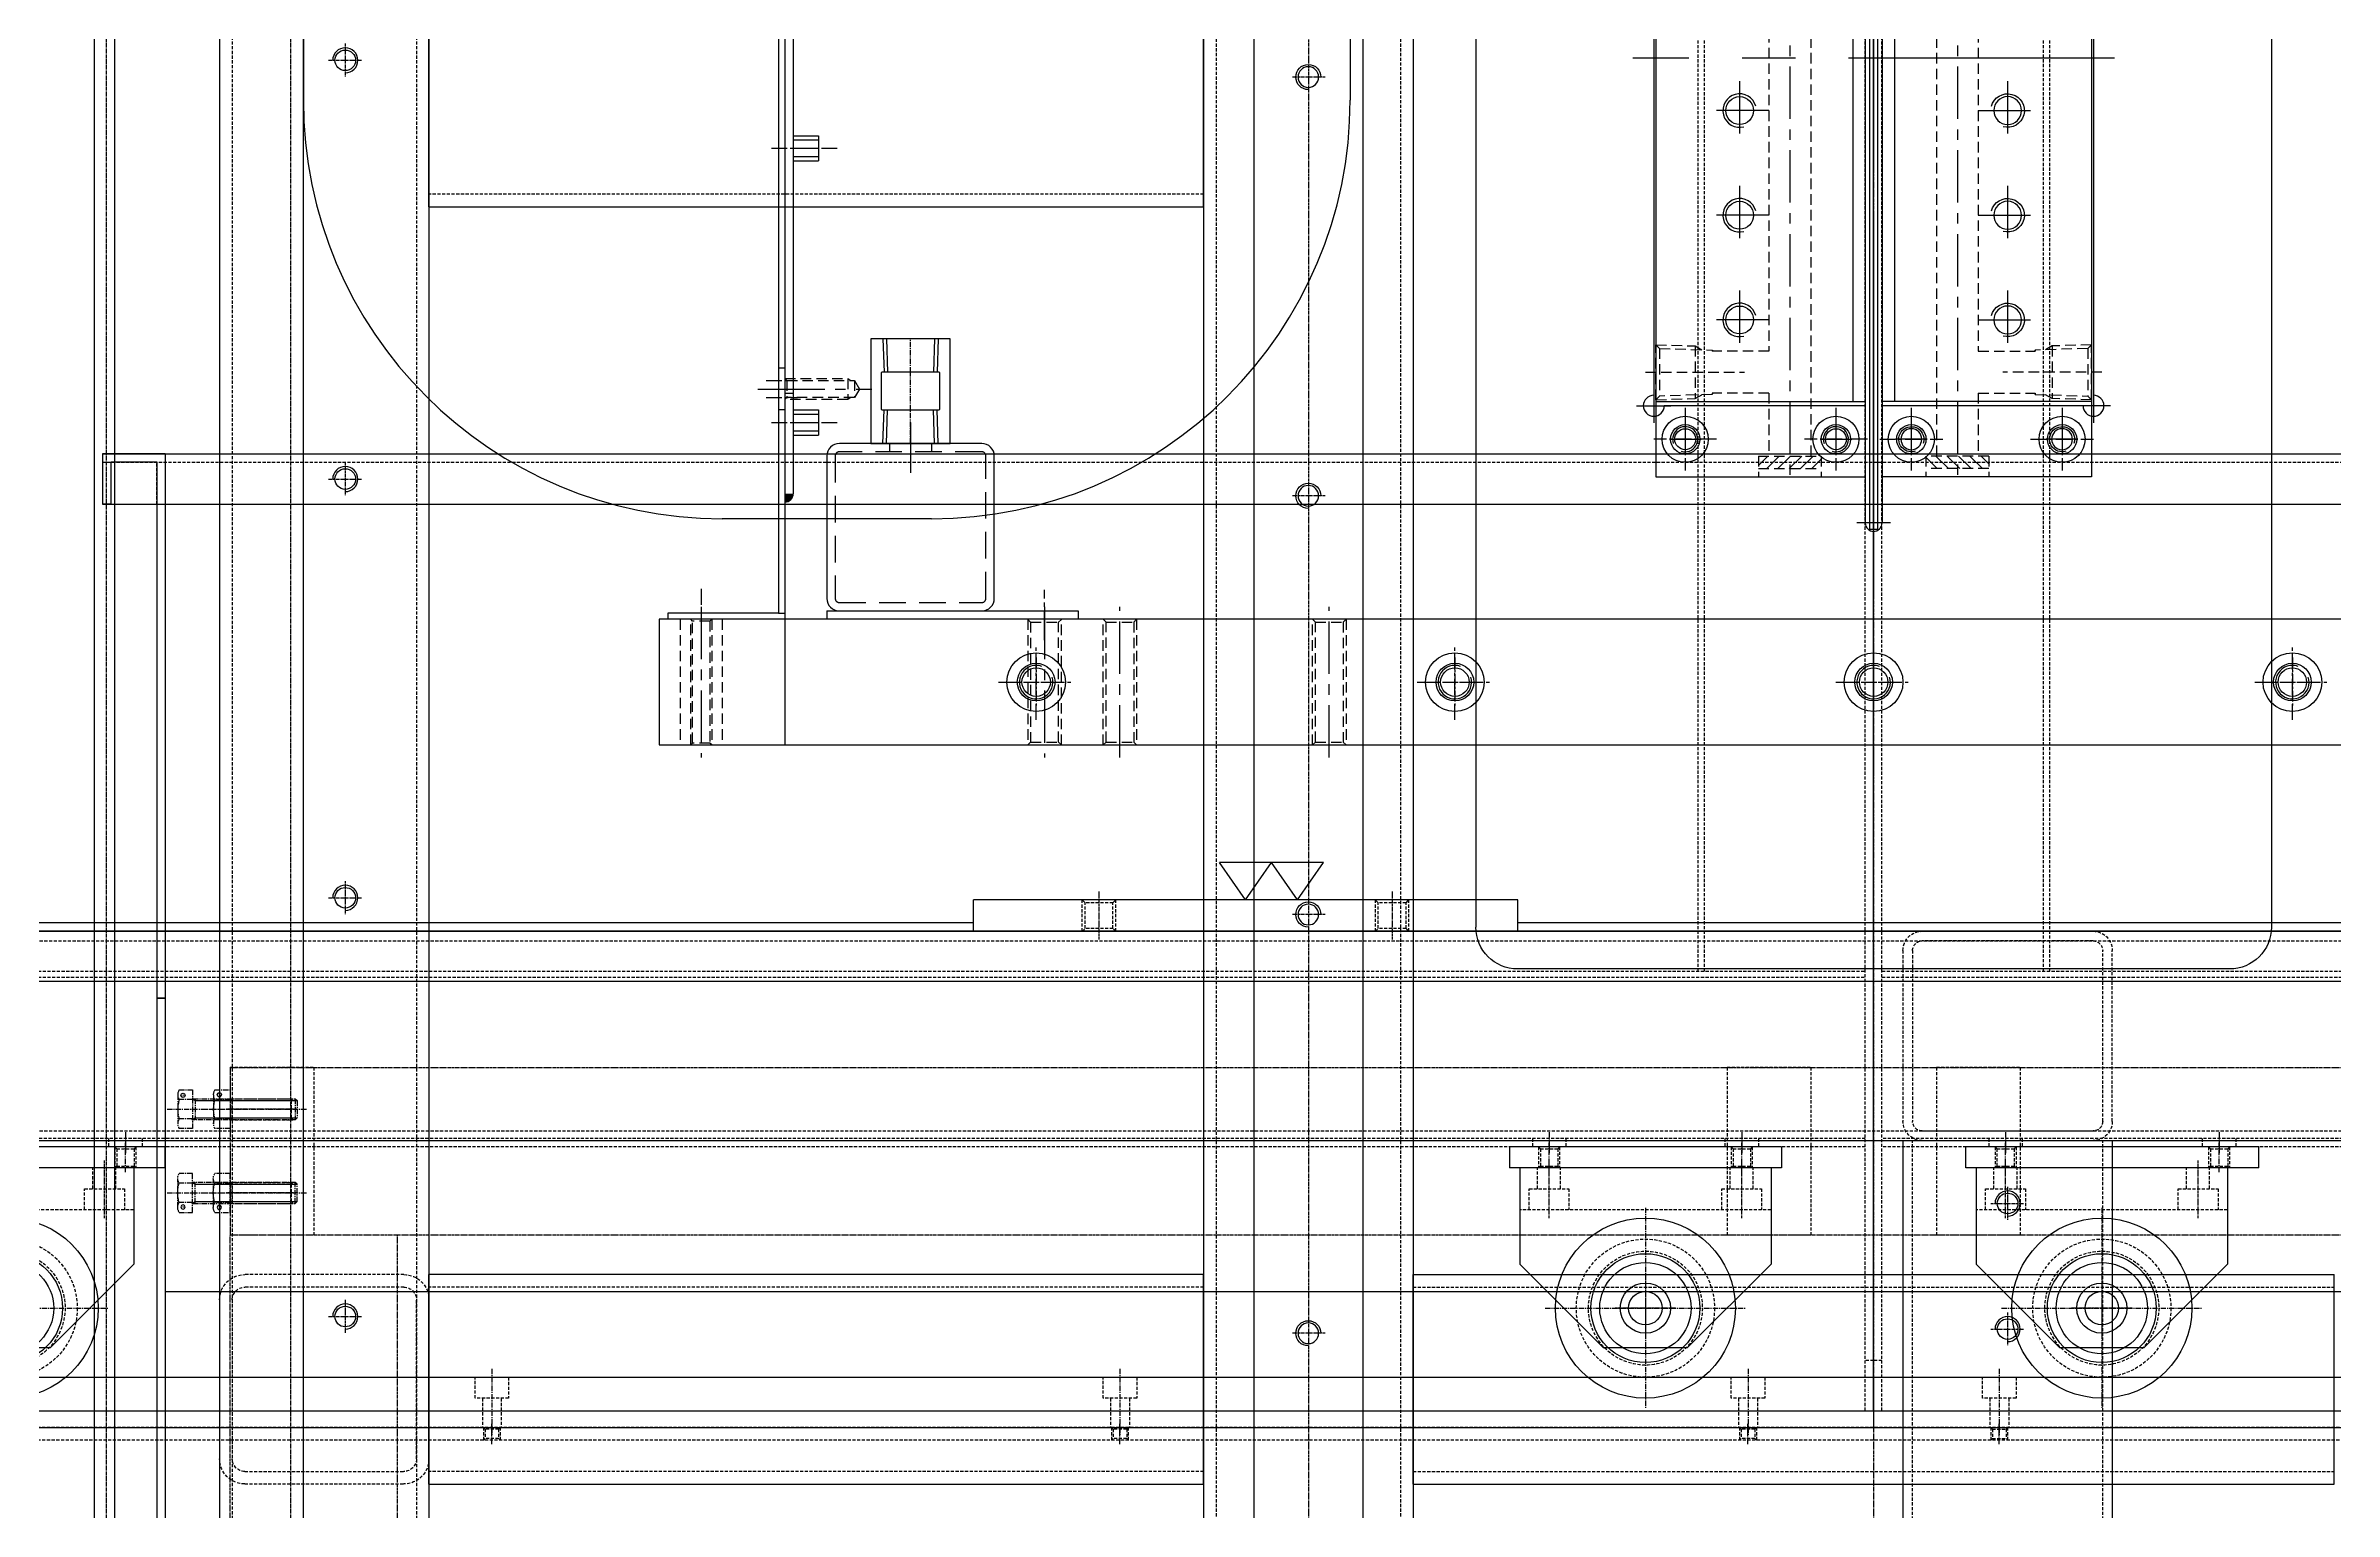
# Model space of a CAD drawing. Header units: millimetres. Extents: x -18234 to 26733, y 279 to 18488.
# Drawn here: x 6059 to 6605, y 5653 to 6003 of the extents above; entities that cross this region are included whole.
import ezdxf
from ezdxf.enums import TextEntityAlignment as Align

# ---------------------------------------------------------------- set-up
doc = ezdxf.new("R2010")
doc.units = ezdxf.units.MM
for name, pattern in [('CENTER', [2, 1.25, -0.25, 0.25, -0.25]), ('CENTER1', [10, 7, -1, 1, -1]), ('CENTERX2', [101.6, 63.5, -12.7, 12.7, -12.7]), ('HIDDEN', [0.375, 0.25, -0.125]), ('HIDDEN2', [4.7625, 3.175, -1.5875])]:
    doc.linetypes.add(name, pattern=pattern)
for name, color, linetype in [('44', 4, 'CENTER'), ('BOM', 6, 'Continuous'), ('CEN', 1, 'CENTER'), ('CENTER', 1, 'CENTER'), ('CL', 1, 'CENTER'), ('HIDDEN', 2, 'HIDDEN'), ('HL', 2, 'HIDDEN'), ('THIN', 3, 'Continuous')]:
    doc.layers.add(name, color=color, linetype=linetype)
doc.styles.get("Standard").update_dxf_attribs({"font": 'arial.ttf'})

# ---------------------------------------------------------------- blocks, each defined once
blk = doc.blocks.new('trtru')
at = {"layer": 'HL', "ltscale": 3}
for p, q in [((311532.58, 919.21), (311570.58, 919.21)), ((311526.58, 875.21), (311526.58, 913.21)), ((311529.58, 875.21), (311529.58, 913.21)), ((311532.58, 916.21), (311570.58, 916.21)), ((311573.58, 913.21), (311573.58, 875.21)), ((311576.58, 913.21), (311576.58, 875.21)), ((311570.58, 872.21), (311532.58, 872.21)), ((311570.58, 869.21), (311532.58, 869.21))]:
    blk.add_line(p, q, dxfattribs=at)
for centre, radius, start, end in [((311532.58, 913.21), 6, 90, 180), ((311570.58, 913.21), 6, 0, 90), ((311532.58, 913.21), 3, 90, 180), ((311570.58, 913.21), 3, 0, 90), ((311532.58, 875.21), 6, 180, 270), ((311532.58, 875.21), 3, 180, 270), ((311570.58, 875.21), 6, 270, 0), ((311570.58, 875.21), 3, 270, 0)]:
    blk.add_arc(centre, radius, start, end, dxfattribs=at)
blk = doc.blocks.new('tyuwrr')
at = {"ltscale": 0.5}
for p, q in [((209317.96, 21857.18), (209317.96, 21907.18)), ((209537.96, 21907.18), (209317.96, 21907.18)), ((209537.96, 21857.18), (209537.96, 21907.18)), ((209537.96, 21857.18), (209317.96, 21857.18))]:
    blk.add_line(p, q, dxfattribs=at)
at = {"layer": 'HL', "ltscale": 3}
for p, q in [((209537.96, 21904.18), (209317.96, 21904.18)), ((209537.96, 21860.18), (209317.96, 21860.18))]:
    blk.add_line(p, q, dxfattribs=at)
blk = doc.blocks.new('uyoertw')
at = {"ltscale": 0.5}
for p, q in [((107125.43, -14929.59), (106940.43, -14929.59)), ((106940.43, -14979.59), (106940.43, -14929.59)), ((107125.43, -14979.59), (107125.43, -14929.59)), ((106940.43, -14979.59), (107125.43, -14979.59))]:
    blk.add_line(p, q, dxfattribs=at)
at = {"layer": 'HL', "ltscale": 3}
for p, q in [((107125.43, -14932.59), (106940.43, -14932.59)), ((107125.43, -14976.59), (106940.43, -14976.59))]:
    blk.add_line(p, q, dxfattribs=at)
blk = doc.blocks.new('eterwet')
at = {"ltscale": 0.5}
for p, q in [((106256.87, -12988.09), (106256.87, -14144.09)), ((106306.87, -12988.09), (106306.87, -14144.09))]:
    blk.add_line(p, q, dxfattribs=at)
at = {"layer": 'HL', "ltscale": 3}
for p, q in [((106259.87, -12988.09), (106259.87, -14144.09)), ((106303.87, -12988.09), (106303.87, -14144.09))]:
    blk.add_line(p, q, dxfattribs=at)
blk = doc.blocks.new('6w4tw')
at = {"ltscale": 0.5}
for p, q in [((107959.85, -12918.09), (107959.85, -14174.09)), ((108009.85, -12918.09), (108009.85, -14174.09))]:
    blk.add_line(p, q, dxfattribs=at)
at = {"layer": 'HL', "ltscale": 3}
for p, q in [((107962.85, -12918.09), (107962.85, -14174.09)), ((108006.85, -12918.09), (108006.85, -14174.09))]:
    blk.add_line(p, q, dxfattribs=at)
blk = doc.blocks.new('YUWTEE')
at = {"color": 6}
for name, p in [('6w4tw', (-329.42, -20)), ('eterwet', (1138.56, 0))]:
    blk.add_blockref(name, p, dxfattribs=at)
at = {"color": 6, "xscale": -1, "rotation": 5.915268275202834e-12}
for p in [(214570.86, 1286.5), (214570.86, 981.5)]:
    blk.add_blockref('uyoertw', p, dxfattribs=at)
for name, p in [('tyuwrr', (-102142.54, -35855.27)), ('trtru', (-203896.15, -14867.29))]:
    blk.add_blockref(name, p)
blk = doc.blocks.new('r5yrtt')
at = {"ltscale": 0.5}
blk.add_circle((309013.73, 26263.33), 2.46, dxfattribs=at)
at = {"color": 1, "ltscale": 0.5}
blk.add_arc((309013.73, 26263.33), 3, 270, 180, dxfattribs=at)
at = {"layer": 'CL', "ltscale": 0.5}
for p, q in [((309013.73, 26267.33), (309013.73, 26259.33)), ((309009.73, 26263.33), (309017.73, 26263.33))]:
    blk.add_line(p, q, dxfattribs=at)
blk = doc.blocks.new('tyqw')
at = {"ltscale": 0.5}
blk.add_circle((204314.83, 21396.31), 2.46, dxfattribs=at)
at = {"color": 1, "ltscale": 0.5}
blk.add_arc((204314.83, 21396.31), 3, 270, 180, dxfattribs=at)
at = {"layer": 'CL', "ltscale": 0.5}
for p, q in [((204310.83, 21396.31), (204318.83, 21396.31)), ((204314.83, 21400.31), (204314.83, 21392.31))]:
    blk.add_line(p, q, dxfattribs=at)
blk = doc.blocks.new('RUW')
at = {"ltscale": 0.5}
for p, q in [((105666.37, -12938.09), (105666.37, -14228.09)), ((105393.37, -13142.09), (105393.37, -14082.09)), ((105419.37, -13142.09), (105419.37, -14082.09)), ((105176.37, -13535.09), (105176.37, -13865.09)), ((105366.37, -13535.09), (105366.37, -13865.09)), ((105186.37, -13875.09), (105356.37, -13875.09))]:
    blk.add_line(p, q, dxfattribs=at)
for centre, start, end in [((105186.37, -13865.09), 180, 270), ((105356.37, -13865.09), 270, 0)]:
    blk.add_arc(centre, 10, start, end, dxfattribs=at)
at = {"layer": 'CL', "ltscale": 0.5}
for p, q in [((105271.37, -12928.09), (105271.37, -14238.09)), ((105406.37, -13145.09), (105406.37, -14079.09))]:
    blk.add_line(p, q, dxfattribs=at)
at = {"xscale": -1}
for p in [(309951.2, -35054.4), (309951.2, -35154.4), (309951.2, -35254.4), (309951.2, -35354.4)]:
    blk.add_blockref('tyqw', p, dxfattribs=at)
for p in [(-203607.36, -39925.42), (-203607.36, -40025.42), (-203607.36, -40125.42), (-203607.36, -40225.42)]:
    blk.add_blockref('r5yrtt', p)
blk = doc.blocks.new('56ERT')
at = {"color": 6}
for name, p in [('YUWTEE', (-4301.61, 0)), ('RUW', (-2287.55, 0))]:
    blk.add_blockref(name, p, dxfattribs=at)
blk = doc.blocks.new('MCLBM1')
at = {"color": 0}
blk.add_circle((0, 0), 0.5, dxfattribs=at)
blk.add_text('BM', height=0.5).set_placement((0, 0), align=Align.MIDDLE)
at = {"flags": 1}
for tag, p in [('WEIGHT', (0, -5)), ('SPEC', (0, -3)), ('NAME', (0, -1)), ('ENAME', (0, -2)), ('MATERIAL', (0, -4)), ('REMARK', (0, -6))]:
    blk.add_attdef(tag, p, '', height=0.5, dxfattribs=at)
blk = doc.blocks.new('tyuiwtw')
for p, q in [((144493.21, -12720.48), (144493.21, -12727.4)), ((144497.21, -12721.63), (144493.56, -12721.63)), ((144497.21, -12726.25), (144493.56, -12726.25))]:
    blk.add_line(p, q)
blk.add_lwpolyline([(144497.21, -12719.32), (144497.21, -12728.56), (144493.56, -12728.56, -0.309401), (144493.56, -12726.25, -0.154701), (144493.56, -12721.63, -0.309401), (144493.56, -12719.32)], format="xyb", close=True)
at = {"layer": 'CENTER'}
blk.add_line((144490.71, -12723.94), (144499.71, -12723.94), dxfattribs=at)
at = {"layer": 'BOM'}
blk.add_blockref('MCLBM1', (144494.65, -12720.49), dxfattribs=at)
blk = doc.blocks.new('t7ietey')
for p, q in [((144480.05, -12699.41), (144480.05, -12706.34)), ((144483.55, -12700.56), (144480.41, -12700.56)), ((144484.2, -12700.37), (144484.2, -12705.37)), ((144508.12, -12700.37), (144508.12, -12705.37)), ((144483.55, -12705.18), (144480.41, -12705.18))]:
    blk.add_line(p, q)
blk.add_lwpolyline([(144483.55, -12698.25), (144483.55, -12707.49), (144480.41, -12707.49, -0.309401), (144480.41, -12705.18, -0.154701), (144480.41, -12700.56, -0.309401), (144480.41, -12698.25)], format="xyb", close=True)
for points in [[(144483.75, -12700.37, -0.414214), (144483.55, -12700.17)], [(144483.55, -12705.57, -0.414214), (144483.75, -12705.37)]]:
    blk.add_lwpolyline(points, format="xyb")
blk.add_lwpolyline([(144483.75, -12700.37), (144508.12, -12700.37), (144508.55, -12700.81), (144508.55, -12704.94), (144508.12, -12705.37), (144483.75, -12705.37)])
at = {"layer": 'CENTER'}
blk.add_line((144477.55, -12702.87), (144511.05, -12702.87), dxfattribs=at)
at = {"layer": 'THIN'}
for points in [[(144483.45, -12700.37), (144484.2, -12700.81), (144508.55, -12700.81)], [(144483.45, -12705.37), (144484.2, -12704.94), (144508.55, -12704.94)]]:
    blk.add_lwpolyline(points, dxfattribs=at)
at = {"layer": 'BOM'}
blk.add_blockref('MCLBM1', (144481.31, -12699.54), dxfattribs=at)
blk = doc.blocks.new('tiwerwt')
at = {"color": 6}
for name, p in [('t7ietey', (0, 0)), ('tyuiwtw', (-4.66, 21.07))]:
    blk.add_blockref(name, p, dxfattribs=at)
blk = doc.blocks.new('uret')
at = {"layer": 'CL', "ltscale": 0.5}
blk.add_line((151291.82, -10206.46), (151308.82, -10206.46), dxfattribs=at)
at = {"layer": 'HL', "ltscale": 3}
for p, q in [((151293.25, -10204.39), (151292.82, -10203.96)), ((151307.82, -10203.96), (151292.82, -10203.96)), ((151293.25, -10208.53), (151292.82, -10208.96)), ((151307.82, -10208.96), (151292.82, -10208.96)), ((151293.25, -10204.39), (151293.25, -10208.53)), ((151307.38, -10204.39), (151293.25, -10204.39)), ((151307.38, -10208.53), (151293.25, -10208.53)), ((151307.82, -10203.96), (151307.38, -10204.39)), ((151307.38, -10204.39), (151307.38, -10208.53)), ((151307.82, -10208.96), (151307.38, -10208.53))]:
    blk.add_line(p, q, dxfattribs=at)
blk = doc.blocks.new('e45wert')
at = {"ltscale": 0.5}
for p, q in [((141874.83, -13498.57), (141874.83, -13173.57)), ((141874.83, -13173.57), (141914.83, -13173.57)), ((141914.83, -13498.57), (141914.83, -13173.57)), ((141874.83, -13498.57), (141914.83, -13498.57))]:
    blk.add_line(p, q, dxfattribs=at)
at = {"xscale": -1, "rotation": 90}
for p in [(131678.37, 137809.25), (131698.37, 137809.25)]:
    blk.add_blockref('uret', p, dxfattribs=at)
blk = doc.blocks.new('ertyqw')
at = {"layer": 'HL', "ltscale": 3}
for p, q in [((141865.63, -12950.51), (141885.63, -12950.51)), ((141865.63, -12950.51), (141865.63, -12990.51)), ((141885.63, -12950.51), (141885.63, -12990.51)), ((141865.63, -12990.51), (141885.63, -12990.51))]:
    blk.add_line(p, q, dxfattribs=at)
blk = doc.blocks.new('7iwrqr')
at = {"ltscale": 0.5}
for p, q in [((135069.59, -28613.2), (135854.59, -28613.2)), ((135069.59, -28613.2), (135069.59, -28653.2)), ((135069.59, -28653.2), (135854.59, -28653.2))]:
    blk.add_line(p, q, dxfattribs=at)
at = {"xscale": -1}
for p in [(286377.41, -18416.74), (286377.41, -18436.74)]:
    blk.add_blockref('uret', p, dxfattribs=at)
blk = doc.blocks.new('8yq')
at = {"color": 0}
for name, p in [('7iwrqr', (1693.73, 1030.96)), ('ertyqw', (-5102.31, -14631.72)), ('ertyqw', (-4744.81, -14631.72)), ('ertyqw', (-4694.81, -14631.72)), ('e45wert', (-5111.51, -14448.67))]:
    blk.add_blockref(name, p, dxfattribs=at)
blk = doc.blocks.new('A$C6E0E735B')
at = {"color": 0}
blk.add_blockref('8yq', (-136748.32, 27962.24), dxfattribs=at)
at = {"color": 6}
blk.add_blockref('tiwerwt', (-144477.55, 13072.87), dxfattribs=at)
at = {"color": 6, "xscale": -1, "rotation": 180}
blk.add_blockref('tiwerwt', (-144477.55, -12352.87), dxfattribs=at)
blk = doc.blocks.new('A$C5D08750C')
at = {"color": 3}
blk.add_line((1100, -1750), (1100, 0), dxfattribs=at)
blk.add_line((1100, -1750), (1100, 0), dxfattribs=at)
blk = doc.blocks.new('A$C6BE62182')
at = {"color": 0, "linetype": 'HIDDEN', "ltscale": 10}
for points in [[(-10.34, 7.86), (-9.91, 8.3), (-9.91, 12.43), (-10.34, 12.86)], [(-9.91, 12.43), (19.23, 12.43)], [(19.66, 7.86), (19.23, 8.3), (19.23, 12.43), (19.66, 12.86)], [(19.23, 8.3), (-9.91, 8.3)]]:
    blk.add_lwpolyline(points, dxfattribs=at)
at = {"layer": 'CENTER', "ltscale": 10}
blk.add_line((22.66, 10.36), (-13.34, 10.36), dxfattribs=at)
at = {"layer": 'THIN', "color": 0, "linetype": 'HIDDEN', "ltscale": 10}
for points in [[(-10.34, 12.86), (19.66, 12.86)], [(19.66, 7.86), (-10.34, 7.86)]]:
    blk.add_lwpolyline(points, dxfattribs=at)
blk = doc.blocks.new('A$C6C3A631E')
at = {"color": 0, "linetype": 'HIDDEN', "ltscale": 10}
for points in [[(0, -6.62), (0.68, -7.3), (0.68, -13.95), (0, -14.62)], [(0.68, -7.3), (29.32, -7.3)], [(30, -6.62), (29.32, -7.3), (29.32, -13.95), (30, -14.62)], [(29.32, -13.95), (0.68, -13.95)]]:
    blk.add_lwpolyline(points, dxfattribs=at)
at = {"layer": 'CENTER', "ltscale": 10}
blk.add_line((-3, -10.62), (33, -10.62), dxfattribs=at)
at = {"layer": 'THIN', "color": 0, "linetype": 'HIDDEN', "ltscale": 10}
for points in [[(0, -6.62), (30, -6.62)], [(30, -14.62), (0, -14.62)]]:
    blk.add_lwpolyline(points, dxfattribs=at)
blk = doc.blocks.new('A$C592426ED')
at = {"color": 251, "linetype": 'HIDDEN', "ltscale": 10}
for points in [[(-4.9, 20), (-5.57, 19.33), (-12.22, 19.33), (-12.9, 20)], [(-12.22, -9.32), (-12.22, 19.33)], [(-5.57, 19.33), (-5.57, -9.32)], [(-4.9, -10), (-5.57, -9.32), (-12.22, -9.32), (-12.9, -10)]]:
    blk.add_lwpolyline(points, dxfattribs=at)
at = {"layer": 'CENTER', "color": 251, "ltscale": 10}
blk.add_line((-8.9, 23), (-8.9, -13), dxfattribs=at)
at = {"layer": 'THIN', "color": 251, "linetype": 'HIDDEN', "ltscale": 10}
for points in [[(-12.9, -10), (-12.9, 20)], [(-4.9, 20), (-4.9, -10)]]:
    blk.add_lwpolyline(points, dxfattribs=at)
blk = doc.blocks.new('A$C4AE041CB')
at = {"color": 2}
for p, q in [((546.87, -48.14), (-33.13, -48.14)), ((-33.13, -48.14), (-33.13, -78.14)), ((-33.13, -78.14), (546.87, -78.14))]:
    blk.add_line(p, q, dxfattribs=at)
at = {"linetype": 'HIDDEN', "ltscale": 10}
for p, q in [((-28.13, -48.14), (-28.13, -78.14)), ((-18.13, -48.14), (-18.13, -78.14))]:
    blk.add_line(p, q, dxfattribs=at)
at = {"color": 3}
for centre in [(56.87, -63.14), (156.87, -63.14), (256.87, -63.14), (356.87, -63.14)]:
    blk.add_circle(centre, 3.4, dxfattribs=at)
for centre in [(56.87, -63.14), (156.87, -63.14), (256.87, -63.14), (356.87, -63.14)]:
    blk.add_arc(centre, 4, 69.9167, 17.6912)
at = {"layer": 'CEN', "linetype": 'CENTER', "ltscale": 2}
for p, q in [((56.87, -57.23), (56.87, -69.05)), ((156.87, -57.23), (156.87, -69.05)), ((256.87, -57.23), (256.87, -69.05)), ((356.87, -57.23), (356.87, -69.05)), ((50.97, -63.14), (62.78, -63.14)), ((150.97, -63.14), (162.78, -63.14)), ((250.97, -63.14), (262.78, -63.14)), ((350.97, -63.14), (362.78, -63.14))]:
    blk.add_line(p, q, dxfattribs=at)
at = {"ltscale": 10, "rotation": 90}
for name, p in [('A$C6BE62182', (-12.76, -67.8)), ('A$C6C3A631E', (66.25, -78.14)), ('A$C6C3A631E', (116.25, -78.14))]:
    blk.add_blockref(name, p, dxfattribs=at)
at = {"ltscale": 10, "xscale": -1}
blk.add_blockref('A$C592426ED', (49.98, -68.15), dxfattribs=at)
blk = doc.blocks.new('rcw345trcw45t')
for p, q in [((53002.75, -14361.01), (52983.75, -14361.01)), ((52983.75, -14361.01), (52983.75, -14386.01)), ((52987.52, -14361.01), (52987.77, -14369.01)), ((52998.97, -14361.01), (52998.72, -14369.01)), ((53002.75, -14386.01), (53002.75, -14361.01)), ((52987.52, -14386.01), (52987.77, -14378.01)), ((52998.97, -14386.01), (52998.72, -14378.01)), ((52983.75, -14386.01), (53002.75, -14386.01))]:
    blk.add_line(p, q)
blk.add_lwpolyline([(52986.25, -14377.76, 0.414214), (52986.5, -14378.01), (53000, -14378.01, 0.414214), (53000.25, -14377.76), (53000.25, -14369.26, 0.414214), (53000, -14369.01), (52986.5, -14369.01, 0.414214), (52986.25, -14369.26)], format="xyb", close=True)
at = {"layer": 'CENTER'}
blk.add_lwpolyline([(52993.25, -14386.01), (52993.25, -14378.01), (52993.25, -14369.01), (52993.25, -14361.01)], dxfattribs=at)
at = {"layer": 'THIN'}
for p, q in [((52986.67, -14361.01), (52986.92, -14369.01)), ((52999.83, -14361.01), (52999.58, -14369.01)), ((52986.67, -14386.01), (52986.92, -14378.01)), ((52999.83, -14386.01), (52999.58, -14378.01))]:
    blk.add_line(p, q, dxfattribs=at)
blk = doc.blocks.new('A$C30BB27A6')
at = {"color": 2, "linetype": 'HIDDEN2', "ltscale": 2}
for p, q in [((12, 0), (12, -2)), ((22, 0), (22, -2))]:
    blk.add_line(p, q, dxfattribs=at)
at = {"color": 1, "linetype": 'CENTER1', "ltscale": 2}
blk.add_line((17, 5), (17, -7), dxfattribs=at)
at = {"color": 1, "linetype": 'CENTER1'}
blk.add_line((49, -47), (49, -35), dxfattribs=at)
for p, q in [((-3, -40), (57, -40)), ((57, -42), (-3, -42)), ((57, -40), (57, -42))]:
    blk.add_line(p, q)
at = {"ltscale": 10}
blk.add_line((-3, -40), (-3, -42), dxfattribs=at)
blk.add_lwpolyline([(34, 0), (0, 0, 0.414214), (-3, -3), (-3, -37, 0.414214), (0, -40), (34, -40, 0.414214), (37, -37), (37, -3, 0.414214)], format="xyb", close=True)
at = {"color": 2, "linetype": 'HIDDEN2', "ltscale": 2}
blk.add_lwpolyline([(34, -2), (0, -2, 0.414214), (-1, -3), (-1, -37, 0.414214), (0, -38), (34, -38, 0.414214), (35, -37), (35, -3, 0.414214)], format="xyb", close=True, dxfattribs=at)
blk.add_blockref('rcw345trcw45t', (-52976.25, 14386.01))
blk = doc.blocks.new('A$C50693D2F')
at = {"color": 0, "linetype": 'HIDDEN', "ltscale": 10}
for p, q in [((17.3, -6.06), (17.3, -11.06)), ((18.9, -6.49), (18.9, -10.62))]:
    blk.add_line(p, q, dxfattribs=at)
for points in [[(2.3, -6.06), (2.73, -6.49), (2.73, -10.62), (2.3, -11.06)], [(2.73, -6.49), (18.9, -6.49), (20.09, -8.56), (18.9, -10.62), (2.73, -10.62)]]:
    blk.add_lwpolyline(points, dxfattribs=at)
at = {"layer": 'CENTER', "ltscale": 10}
blk.add_line((-0.7, -8.56), (23.09, -8.56), dxfattribs=at)
at = {"layer": 'THIN', "color": 0, "linetype": 'HIDDEN', "ltscale": 10}
for points in [[(2.3, -6.06), (17.3, -6.06), (18.05, -6.49)], [(18.05, -10.62), (17.3, -11.06), (2.3, -11.06)]]:
    blk.add_lwpolyline(points, dxfattribs=at)
blk = doc.blocks.new('A$C4B8E0633')
at = {"color": 1, "linetype": 'CENTERX2'}
for p, q in [((-200, 695), (-200, -21.84)), ((-195.96, 260), (-204.04, 260)), ((-142.5, 149), (-257.5, 149)), ((-195.96, 38), (-204.04, 38))]:
    blk.add_line(p, q, dxfattribs=at)
at = {"color": 2}
for p, q in [((60, 685), (-460, 685)), ((-460, 685), (-460, -15)), ((60, -15), (60, 685)), ((-202, 260), (-202, 232)), ((-200, 262), (-200, 262)), ((-198, 260), (-198, 232)), ((-202, 232), (-250, 232)), ((-150, 232), (-198, 232)), ((-252.5, 229.5), (-252.5, 68.5)), ((-147.5, 229.5), (-147.5, 68.5)), ((-202, 66), (-250, 66)), ((-202, 66), (-202, 38)), ((-150, 66), (-198, 66)), ((-198, 66), (-198, 38)), ((-200, 36), (-200, 36)), ((-460, -15), (60, -15))]:
    blk.add_line(p, q, dxfattribs=at)
at = {"color": 1, "linetype": 'CENTER', "ltscale": 3}
for p, q in [((-350, 656), (-350, 674)), ((-200, 656), (-200, 674)), ((-50, 656), (-50, 674)), ((-359, 665), (-341, 665)), ((-209, 665), (-191, 665)), ((-59, 665), (-41, 665)), ((-245, 232.5), (-245, 247.5)), ((-209, 232.5), (-209, 247.5)), ((-191, 232.5), (-191, 247.5)), ((-155, 232.5), (-155, 247.5)), ((-237.5, 240), (-252.5, 240)), ((-201.5, 240), (-216.5, 240)), ((-198.5, 240), (-183.5, 240)), ((-162.5, 240), (-147.5, 240)), ((-245, 65.5), (-245, 50.5)), ((-209, 65.5), (-209, 50.5)), ((-191, 65.5), (-191, 50.5)), ((-155, 65.5), (-155, 50.5)), ((-237.5, 58), (-252.5, 58)), ((-201.5, 58), (-216.5, 58)), ((-198.5, 58), (-183.5, 58)), ((-162.5, 58), (-147.5, 58)), ((-400, -9), (-400, 9)), ((-300, -9), (-300, 9)), ((-200, -9), (-200, 9)), ((-100, -9), (-100, 9)), ((0, -9), (0, 9)), ((-409, 0), (-391, 0)), ((-309, 0), (-291, 0)), ((-209, 0), (-191, 0)), ((-109, 0), (-91, 0)), ((-9, 0), (9, 0))]:
    blk.add_line(p, q, dxfattribs=at)
at = {"color": 1, "linetype": 'CENTER1', "ltscale": 10}
for p, q in [((-252.5, 227.9), (-252.5, 236.1)), ((-147.5, 227.9), (-147.5, 236.1)), ((-256.6, 232), (-248.4, 232)), ((-143.4, 232), (-151.6, 232)), ((-256.6, 66), (-248.4, 66)), ((-252.5, 70.1), (-252.5, 61.9)), ((-143.4, 66), (-151.6, 66)), ((-147.5, 70.1), (-147.5, 61.9))]:
    blk.add_line(p, q, dxfattribs=at)
at = {"color": 2}
for centre, radius in [((-350, 665), 7), ((-350, 665), 4.5), ((-200, 665), 7), ((-200, 665), 4.5), ((-50, 665), 7), ((-50, 665), 4.5), ((-245, 240), 5.5), ((-245, 240), 3.5), ((-209, 240), 5.5), ((-209, 240), 3.5), ((-191, 240), 5.5), ((-191, 240), 3.5), ((-155, 240), 5.5), ((-155, 240), 3.5), ((-245, 58), 5.5), ((-245, 58), 3.5), ((-209, 58), 5.5), ((-209, 58), 3.5), ((-191, 58), 5.5), ((-191, 58), 3.5), ((-155, 58), 5.5), ((-155, 58), 3.5), ((-400, 0), 7), ((-300, 0), 7), ((-200, 0), 7), ((-100, 0), 7), ((0, 0), 7), ((-400, 0), 4.5), ((-300, 0), 4.5), ((-200, 0), 4.5), ((-100, 0), 4.5), ((0, 0), 4.5)]:
    blk.add_circle(centre, radius, dxfattribs=at)
for centre, radius, start, end in [((-200, 260), 2, 90, 180), ((-200, 260), 2, 0, 90), ((-252.5, 232), 2.5, 0, 270), ((-147.5, 232), 2.5, 270, 180), ((-252.5, 66), 2.5, 90, 0), ((-147.5, 66), 2.5, 180, 90), ((-200, 38), 2, 180, 270), ((-200, 38), 2, 270, 0)]:
    blk.add_arc(centre, radius, start, end, dxfattribs=at)
at = {"ltscale": 10, "rotation": 270}
for p in [(-416.44, 687.05), (-266.44, 687.05), (-116.44, 687.05), (33.56, 687.05)]:
    blk.add_blockref('A$C50693D2F', p, dxfattribs=at)
at = {"ltscale": 10}
for p in [(-462.3, 628.56), (-462.3, 518.56), (-462.3, 408.56), (-462.3, 298.56), (-462.3, 188.56), (-462.3, 78.56)]:
    blk.add_blockref('A$C50693D2F', p, dxfattribs=at)
at = {"ltscale": 10, "xscale": -1}
for p in [(62.3, 628.56), (62.3, 518.56), (62.3, 408.56), (62.3, 298.56), (62.3, 188.56), (62.3, 78.56)]:
    blk.add_blockref('A$C50693D2F', p, dxfattribs=at)
blk = doc.blocks.new('RTWESRDFQEW')
for p, q in [((38009.66, -17836.83), (38009.66, -17842.83)), ((38009.66, -17836.83), (38009.66, -17842.83)), ((38009.66, -17836.83), (38015.66, -17836.83)), ((38009.66, -17837.83), (38015.66, -17837.83)), ((38015.66, -17836.83), (38015.66, -17842.83)), ((38009.66, -17839.83), (38015.66, -17839.83)), ((38009.66, -17841.83), (38015.66, -17841.83)), ((38009.66, -17842.83), (38015.66, -17842.83))]:
    blk.add_line(p, q)
at = {"color": 1, "linetype": 'CENTER', "ltscale": 3}
blk.add_line((38004.42, -17839.83), (38020.86, -17839.83), dxfattribs=at)
blk = doc.blocks.new('A$C17637D5B')
at = {"ltscale": 10}
h = blk.add_hatch(color=256, dxfattribs=at)
h.dxf.hatch_style = 1
h.paths.add_polyline_path([(-548, 28, 0.414214), (-546, 30), (-548, 30)])
at = {"color": 1, "linetype": 'CENTERX2'}
blk.add_line((-288, 704.25), (-288, 5.68), dxfattribs=at)
at = {"color": 3}
for p, q in [((-549.5, 672), (-549.5, 1.5)), ((-548, 670.5), (-548, 0)), ((-546, 595), (-546, 30)), ((-576, 1.5), (-576, 0)), ((-549.5, 1.5), (-576, 1.5)), ((-548, 0), (-576, 0)), ((-549.5, 1.5), (-548, 1.5))]:
    blk.add_line(p, q, dxfattribs=at)
for p, q in [((-546, 115.5), (-546, 109.5)), ((-546, 115.5), (-540, 115.5)), ((-540, 115.5), (-540, 109.5)), ((-546, 114.5), (-540, 114.5)), ((-546, 112.5), (-540, 112.5)), ((-546, 110.5), (-540, 110.5)), ((-546, 109.5), (-540, 109.5))]:
    blk.add_line(p, q)
at = {"color": 1, "linetype": 'CENTER', "ltscale": 3}
for p, q in [((-551.24, 112.5), (-534.8, 112.5)), ((-554.5, 55), (-543, 55)), ((-552.5, 57), (-545, 57)), ((-552.5, 53), (-545, 53)), ((-568, 7.24), (-568, -8.29))]:
    blk.add_line(p, q, dxfattribs=at)
at = {"color": 2, "linetype": 'HIDDEN', "ltscale": 10}
for p, q in [((-548, 60), (-549.5, 60)), ((-548, 50), (-549.5, 50)), ((-548, 54), (-546, 54))]:
    blk.add_line(p, q, dxfattribs=at)
at = {"ltscale": 10}
blk.add_arc((-548, 30), 2, 270, 0, dxfattribs=at)
blk.add_blockref('RTWESRDFQEW', (-38555.66, 17886.83))
blk = doc.blocks.new('A$C17A071F6')
at = {"layer": 'HIDDEN', "ltscale": 10}
h = blk.add_hatch(dxfattribs=at)
h.set_pattern_fill('ANSI31', color=256, scale=0.6, style=0)
h.set_pattern_definition([(135, (133944.9958, 51617.907), (1.347038418, 1.347038418), [])])
h.paths.add_polyline_path([(32.5, 4), (32.5, 7), (17.5, 7), (17.5, 4)])
h = blk.add_hatch(dxfattribs=at)
h.set_pattern_fill('ANSI31', color=256, scale=0.6, style=0)
h.set_pattern_definition([(225, (133944.9958, -51799.907), (1.347038418, -1.347038418), [])])
h.paths.add_polyline_path([(32.5, -186), (32.5, -189), (17.5, -189), (17.5, -186)])
at = {"color": 1}
for p, q in [((-7, 9), (-7, -191)), ((-7, 9), (43, 9)), ((43, 9), (43, -191)), ((-7, -9), (43, -9)), ((40, -9), (40, -173)), ((-7, -173), (43, -173)), ((-7, -191), (43, -191))]:
    blk.add_line(p, q, dxfattribs=at)
at = {"ltscale": 10}
for centre, radius in [((0, 0), 2.5), ((36, 0), 2.5), ((13, -28.5), 3.32), ((13, -53.5), 3.32), ((13, -78.5), 3.32), ((13, -103.5), 3.32), ((13, -128.5), 3.32), ((13, -153.5), 3.32), ((0, -182), 2.5), ((36, -182), 2.5)]:
    blk.add_circle(centre, radius, dxfattribs=at)
at = {"layer": 'CENTER', "ltscale": 10}
for p, q in [((3.78, 0), (-3.78, 0)), ((0, -3.78), (0, 3.78)), ((39.78, 0), (32.22, 0)), ((36, -3.78), (36, 3.78)), ((13, -21.5), (13, -35.5)), ((20, -28.5), (6, -28.5)), ((13, -46.5), (13, -60.5)), ((20, -53.5), (6, -53.5)), ((13, -71.5), (13, -85.5)), ((20, -78.5), (6, -78.5)), ((13, -96.5), (13, -110.5)), ((20, -103.5), (6, -103.5)), ((13, -121.5), (13, -135.5)), ((20, -128.5), (6, -128.5)), ((13, -146.5), (13, -160.5)), ((20, -153.5), (6, -153.5)), ((0, -178.22), (0, -185.78)), ((36, -178.22), (36, -185.78)), ((-3.78, -182), (3.78, -182)), ((32.22, -182), (39.78, -182))]:
    blk.add_line(p, q, dxfattribs=at)
blk.add_lwpolyline([(25, 7), (25, -191)], dxfattribs=at)
at = {"layer": 'HIDDEN', "ltscale": 10}
for p, q in [((17.5, 4), (17.5, 9)), ((17.5, 7), (32.5, 7)), ((32.5, 4), (32.5, 9)), ((17.5, 4), (32.5, 4)), ((20, 4), (20, -11)), ((30, 4), (30, -186)), ((-7, -9.42), (-7, -22.58)), ((-6.12, -21.69), (-6.12, -10.31)), ((2.4, -22.28), (2.4, -9.72)), ((6.41, -11), (6.41, -10.7)), ((-9.5, -16), (14.48, -16)), ((8, -11), (6.41, -11)), ((20, -11), (8, -11)), ((6.41, -21.3), (6.41, -21)), ((8, -21), (6.41, -21)), ((20, -21), (8, -21)), ((20, -21), (20, -161)), ((-7, -172.58), (-7, -159.42)), ((-6.12, -160.31), (-6.12, -171.69)), ((2.4, -159.72), (2.4, -172.28)), ((6.41, -160.7), (6.41, -161)), ((8, -161), (6.41, -161)), ((20, -161), (8, -161)), ((-9.5, -166), (14.17, -166)), ((8, -171), (6.41, -171)), ((6.41, -171), (6.41, -171.3)), ((20, -171), (8, -171)), ((20, -171), (20, -186)), ((17.5, -186), (32.5, -186)), ((17.5, -186), (17.5, -191)), ((17.5, -189), (32.5, -189)), ((32.5, -186), (32.5, -191))]:
    blk.add_line(p, q, dxfattribs=at)
for points in [[(-7, -9.42), (2.4, -9.72), (3.97, -10.62)], [(6.59, -11), (6.41, -10.7), (-6.12, -10.31), (-7, -9.42)], [(-7, -22.58), (-6.12, -21.69), (6.41, -21.3), (6.59, -21)], [(-7, -22.58), (2.4, -22.28), (3.97, -21.38)], [(-7, -159.42), (-6.12, -160.31), (6.41, -160.7), (6.59, -161)], [(-7, -159.42), (2.4, -159.72), (3.97, -160.62)], [(6.59, -171), (6.41, -171.3), (-6.12, -171.69), (-7, -172.58)], [(-7, -172.58), (2.4, -172.28), (3.97, -171.38)]]:
    blk.add_lwpolyline(points, dxfattribs=at)
at = {"layer": 'THIN', "ltscale": 10}
for centre, radius, start, end in [((0, 0), 3, 250.9559, 198.1465), ((36, 0), 3, 250.9559, 198.1465), ((13, -28.5), 4, 15, 285), ((13, -53.5), 4, 15, 285), ((13, -78.5), 4, 15, 285), ((13, -103.5), 4, 15, 285), ((13, -128.5), 4, 15, 285), ((13, -153.5), 4, 15, 285), ((0, -182), 3, 251.8535, 199.0441), ((36, -182), 3, 251.8535, 199.0441)]:
    blk.add_arc(centre, radius, start, end, dxfattribs=at)
blk = doc.blocks.new('A$C51554FA1')
at = {"color": 2}
blk.add_lwpolyline([(289, 51.5), (291, 51.5), (291, 276.5), (289, 276.5)], close=True, dxfattribs=at)
for name, p in [('A$C17637D5B', (578, 30)), ('A$C4B8E0633', (490, 15)), ('A$C17A071F6', (245, 255))]:
    blk.add_blockref(name, p)
at = {"xscale": -1}
blk.add_blockref('A$C17A071F6', (335, 255), dxfattribs=at)
at = {"ltscale": 10}
for name, p in [('A$C30BB27A6', (43, 72)), ('A$C4AE041CB', (33.13, 78.14))]:
    blk.add_blockref(name, p, dxfattribs=at)
blk = doc.blocks.new('A$C4CF1542E')
for name, p in [('A$C5D08750C', (17.61, 1984)), ('A$C51554FA1', (1247.61, 1112))]:
    blk.add_blockref(name, p)
blk = doc.blocks.new('A$C7FF257DF')
at = {"ltscale": 0.5}
for p, q in [((0, 1412), (0, 12)), ((50, 12), (50, 1412))]:
    blk.add_line(p, q, dxfattribs=at)
at = {"layer": 'HL', "ltscale": 0.5}
for p, q in [((3, 12), (3, 1412)), ((47, 12), (47, 1412))]:
    blk.add_line(p, q, dxfattribs=at)
blk = doc.blocks.new('A$C7A7027CF')
blk.add_blockref('A$C7FF257DF', (0, 0))
blk = doc.blocks.new('A$C27025287')
blk.add_blockref('A$C7A7027CF', (0, 0))
blk = doc.blocks.new('57w45')
at = {"color": 6, "ltscale": 0.5}
for p, q in [((108903.23, -24098.91), (108918.23, -24098.91)), ((108903.23, -24098.91), (108903.23, -24626.91)), ((108905.23, -24100.91), (108905.23, -24628.91)), ((108905.23, -24100.91), (108916.23, -24100.91)), ((108916.23, -24100.91), (108916.23, -24110.91)), ((108918.23, -24098.91), (108918.23, -24110.91)), ((108916.23, -24110.91), (108918.23, -24110.91)), ((108903.23, -24228.91), (108905.23, -24228.91))]:
    blk.add_line(p, q, dxfattribs=at)
blk = doc.blocks.new('r6u4w')
at = {"color": 6, "ltscale": 0.5}
for p, q in [((107688.27, -25189.89), (106842.27, -25189.89)), ((107688.27, -25189.89), (107688.27, -25201.89)), ((107688.27, -25201.89), (106842.27, -25201.89)), ((107675.27, -25201.89), (107675.27, -25319.89)), ((107675.27, -25319.89), (107673.27, -25319.89)), ((107673.27, -25319.89), (107673.27, -25389.89)), ((107673.27, -25389.89), (106857.27, -25389.89))]:
    blk.add_line(p, q, dxfattribs=at)
at = {"layer": 'HL', "ltscale": 3}
for p, q in [((107688.27, -25191.89), (106842.27, -25191.89)), ((107675.27, -25201.89), (107675.27, -25191.89))]:
    blk.add_line(p, q, dxfattribs=at)
blk = doc.blocks.new('e56w4w')
at = {"color": 6}
for name, p in [('57w45', (-2817.38, 0)), ('r6u4w', (-1587.43, 1090.97))]:
    blk.add_blockref(name, p, dxfattribs=at)
blk = doc.blocks.new('57WERWR')
at = {"ltscale": 0.5}
for p, q in [((217010.53, 14888.67), (215596.53, 14888.67)), ((215596.53, 14838.67), (217010.53, 14838.67))]:
    blk.add_line(p, q, dxfattribs=at)
at = {"layer": 'HL', "ltscale": 3}
for p, q in [((215596.53, 14886.37), (217010.53, 14886.37)), ((215596.53, 14840.97), (217010.53, 14840.97))]:
    blk.add_line(p, q, dxfattribs=at)
blk = doc.blocks.new('56e43')
at = {"layer": 'HL', "ltscale": 3}
for p, q in [((237551.98, 2183.25), (237592.78, 2183.25)), ((237551.98, 2180.95), (237592.78, 2180.95)), ((237547.38, 2137.85), (237547.38, 2178.65)), ((237549.68, 2137.85), (237549.68, 2178.65)), ((237595.08, 2178.65), (237595.08, 2137.85)), ((237597.38, 2178.65), (237597.38, 2137.85)), ((237592.78, 2135.55), (237551.98, 2135.55)), ((237592.78, 2133.25), (237551.98, 2133.25))]:
    blk.add_line(p, q, dxfattribs=at)
for centre, radius, start, end in [((237551.98, 2178.65), 4.6, 90, 180), ((237551.98, 2178.65), 2.3, 90, 180), ((237592.78, 2178.65), 4.6, 0, 90), ((237592.78, 2178.65), 2.3, 0, 90), ((237551.98, 2137.85), 4.6, 180, 270), ((237551.98, 2137.85), 2.3, 180, 270), ((237592.78, 2137.85), 4.6, 270, 0), ((237592.78, 2137.85), 2.3, 270, 0)]:
    blk.add_arc(centre, radius, start, end, dxfattribs=at)
blk = doc.blocks.new('ureyre')
at = {"ltscale": 0.5}
blk.add_circle((240909.09, 36676.37), 2.46, dxfattribs=at)
at = {"color": 1, "ltscale": 0.5}
blk.add_arc((240909.09, 36676.37), 3, 270, 180, dxfattribs=at)
at = {"layer": 'CL', "ltscale": 0.5}
for p, q in [((240909.09, 36680.37), (240909.09, 36672.37)), ((240905.09, 36676.37), (240913.09, 36676.37))]:
    blk.add_line(p, q, dxfattribs=at)
blk = doc.blocks.new('T7IED')
at = {"color": 6, "ltscale": 0.5}
blk.add_line((118282.54, -29360.15), (116864.54, -29360.15), dxfattribs=at)
at = {"extrusion": (0, 0, -1), "zscale": -1}
for p in [(-358305.63, -66101.52), (-358305.63, -66131.52)]:
    blk.add_blockref('ureyre', p, dxfattribs=at)
blk = doc.blocks.new('TUIR')
at = {"layer": 'CL', "ltscale": 0.5}
blk.add_line((206249.02, 19611.52), (206249.02, 19623.02), dxfattribs=at)
at = {"layer": 'HL', "ltscale": 3}
for p, q in [((206245.02, 19621.02), (206245.7, 19620.35)), ((206245.02, 19621.02), (206245.02, 19613.52)), ((206252.35, 19620.35), (206245.7, 19620.35)), ((206245.7, 19620.35), (206245.7, 19614.2)), ((206253.02, 19621.02), (206252.35, 19620.35)), ((206252.35, 19620.35), (206252.35, 19614.2)), ((206253.02, 19621.02), (206253.02, 19613.52)), ((206245.7, 19614.2), (206245.02, 19613.52)), ((206252.35, 19614.2), (206245.7, 19614.2)), ((206252.35, 19614.2), (206253.02, 19613.52))]:
    blk.add_line(p, q, dxfattribs=at)
blk = doc.blocks.new('ETYWW')
at = {"color": 6, "ltscale": 0.5}
for p, q in [((117513.54, -28491.56), (117513.54, -28499.06)), ((117513.54, -28491.56), (117643.54, -28491.56)), ((117643.54, -28491.56), (117643.54, -28499.06)), ((117513.54, -28499.06), (117643.54, -28499.06))]:
    blk.add_line(p, q, dxfattribs=at)
at = {"extrusion": (0, 0, -1), "zscale": -1}
for p in [(-323792.56, -48112.58), (-323862.56, -48112.58)]:
    blk.add_blockref('TUIR', p, dxfattribs=at)
blk = doc.blocks.new('TYEE')
at = {"color": 6, "ltscale": 0.5}
for p, q in [((117048.54, -28726.28), (117048.54, -28724.28)), ((117048.54, -28724.28), (117513.54, -28724.28)), ((117513.54, -28726.28), (117513.54, -28724.28)), ((117048.54, -28726.28), (117513.54, -28726.28))]:
    blk.add_line(p, q, dxfattribs=at)
blk = doc.blocks.new('4356EE')
at = {"color": 6, "ltscale": 0.5}
for p, q in [((117643.54, -28726.28), (117643.54, -28724.28)), ((117643.54, -28724.28), (118098.54, -28724.28)), ((118098.54, -28726.28), (118098.54, -28724.28)), ((117643.54, -28726.28), (118098.54, -28726.28))]:
    blk.add_line(p, q, dxfattribs=at)
blk = doc.blocks.new('TUERTTRE')
at = {"color": 6, "ltscale": 0.5}
for p, q in [((299256.67, 16562.02), (299269.09, 16562.02)), ((299262.88, 16553.1), (299256.67, 16562.02)), ((299262.88, 16553.1), (299269.09, 16562.02)), ((299269.09, 16562.02), (299281.51, 16562.02)), ((299275.3, 16553.1), (299269.09, 16562.02)), ((299275.3, 16553.1), (299281.51, 16562.02))]:
    blk.add_line(p, q, dxfattribs=at)
blk = doc.blocks.new('6RWTWE')
at = {"ltscale": 0.5}
for p, q in [((116715.79, -27818.13), (116715.79, -27723.13)), ((116765.79, -27723.13), (116715.79, -27723.13)), ((116765.79, -27723.13), (116765.79, -27818.13)), ((116765.79, -27818.13), (116715.79, -27818.13))]:
    blk.add_line(p, q, dxfattribs=at)
at = {"layer": 'HL', "ltscale": 3}
for p, q in [((116718.09, -27818.13), (116718.09, -27723.13)), ((116763.49, -27818.13), (116763.49, -27723.13))]:
    blk.add_line(p, q, dxfattribs=at)
blk = doc.blocks.new('54y3')
at = {"color": 6, "ltscale": 0.5}
blk.add_line((118282.54, -30047.36), (116864.54, -30047.36), dxfattribs=at)
blk = doc.blocks.new('tyiwtet')
at = {"color": 6}
for name, p in [('TUERTTRE', (-181696.76, -44218.73)), ('T7IED', (0, 1687.01)), ('TYEE', (0, 1053.14)), ('4356EE', (0, 1053.14)), ('6RWTWE', (655.74, 0))]:
    blk.add_blockref(name, p, dxfattribs=at)
at = {"color": 6, "xscale": -1, "rotation": 180}
for name, p in [('ETYWW', (0, -56164.69)), ('54y3', (0, -57720.49))]:
    blk.add_blockref(name, p, dxfattribs=at)
at = {"extrusion": (0, 0, -1), "zscale": -1}
blk.add_blockref('57WERWR', (-333877.07, -42561.8), dxfattribs=at)
at = {"color": 0}
blk.add_blockref('56e43', (-120175.84, -29856.38), dxfattribs=at)
blk = doc.blocks.new('hioewe')
at = {"color": 6}
for name, p in [('e56w4w', (11225.01, -974.39)), ('tyiwtet', (-525.69, 2485.83))]:
    blk.add_blockref(name, p, dxfattribs=at)
blk = doc.blocks.new('trtyrr')
at = {"layer": 'CL'}
blk.add_line((-17983.17, 8758.15), (-17990.17, 8758.15), dxfattribs=at)
at = {"layer": 'HL', "ltscale": 3}
for p, q in [((-17989.17, 8760.65), (-17988.73, 8760.22)), ((-17989.17, 8760.65), (-17984.17, 8760.65)), ((-17989.17, 8755.65), (-17988.73, 8756.09)), ((-17989.17, 8755.65), (-17984.17, 8755.65)), ((-17988.73, 8760.22), (-17988.73, 8756.09)), ((-17988.73, 8760.22), (-17984.6, 8760.22)), ((-17988.73, 8756.09), (-17984.6, 8756.09)), ((-17984.6, 8760.22), (-17984.17, 8760.65)), ((-17984.6, 8760.22), (-17984.6, 8756.09)), ((-17984.6, 8756.09), (-17984.17, 8755.65))]:
    blk.add_line(p, q, dxfattribs=at)
blk = doc.blocks.new('DTHRTRT')
for p, q in [((-37117.55, -5977.42), (-37187.55, -5977.42)), ((-37187.55, -5982.42), (-37187.55, -5977.42)), ((-37117.55, -5982.42), (-37117.55, -5977.42)), ((-37117.55, -5982.42), (-37187.55, -5982.42))]:
    blk.add_line(p, q)
at = {"extrusion": (0, 0, -1), "zscale": -1, "rotation": 270}
for p in [(28419.9, -23966.59), (28368.9, -23966.59)]:
    blk.add_blockref('trtyrr', p, dxfattribs=at)
blk = doc.blocks.new('tuewr')
for p, q in [((201638.06, 16205.43), (201573.06, 16205.43)), ((201638.06, 16200.43), (201573.06, 16200.43))]:
    blk.add_line(p, q)
at = {"ltscale": 0.5}
for p, q in [((201573.06, 16205.43), (201573.06, 16200.43)), ((201638.06, 16205.43), (201638.06, 16200.43))]:
    blk.add_line(p, q, dxfattribs=at)
at = {"extrusion": (0, 0, -1), "zscale": -1, "rotation": 270}
for p in [(-210340.71, -1783.74), (-210386.71, -1783.74)]:
    blk.add_blockref('trtyrr', p, dxfattribs=at)
blk = doc.blocks.new('IERWT')
at = {"layer": 'CL', "ltscale": 0.5}
blk.add_line((201717.61, 16347.01), (201717.61, 16361.01), dxfattribs=at)
at = {"layer": 'HL', "ltscale": 3}
for p, q in [((201714.86, 16354.01), (201714.86, 16359.01)), ((201720.36, 16354.01), (201720.36, 16359.01)), ((201712.86, 16349.01), (201712.86, 16354.01)), ((201712.86, 16354.01), (201722.36, 16354.01)), ((201722.36, 16354.01), (201722.36, 16349.01))]:
    blk.add_line(p, q, dxfattribs=at)
blk = doc.blocks.new('5UWERW')
at = {"ltscale": 0.5}
for p, q in [((201635.56, 16326.22), (201575.56, 16326.22)), ((201575.56, 16326.22), (201575.56, 16303.22)), ((201635.56, 16326.22), (201635.56, 16303.22)), ((201575.56, 16303.22), (201595.56, 16283.22)), ((201615.56, 16283.22), (201635.56, 16303.22)), ((201615.56, 16283.22), (201595.56, 16283.22))]:
    blk.add_line(p, q, dxfattribs=at)
for radius in [6, 4]:
    blk.add_circle((201605.56, 16292.72), radius, dxfattribs=at)
at = {"layer": 'CL', "ltscale": 0.5}
for p, q in [((201605.56, 16299.93), (201605.56, 16285.5)), ((201612.77, 16292.72), (201598.35, 16292.72))]:
    blk.add_line(p, q, dxfattribs=at)
at = {"layer": 'HL', "ltscale": 3}
blk.add_line((201635.56, 16316.22), (201575.56, 16316.22), dxfattribs=at)
for p in [(-135.05, -32.79), (-89.05, -32.79)]:
    blk.add_blockref('IERWT', p)
blk = doc.blocks.new('YUWERW')
for radius in [21.5, 13, 10.9]:
    blk.add_circle((201493.08, 16354.01), radius)
at = {"layer": 'CL'}
for p, q in [((201493.08, 16377.94), (201493.08, 16330.08)), ((201469.15, 16354.01), (201517.01, 16354.01))]:
    blk.add_line(p, q, dxfattribs=at)
at = {"layer": 'HL', "ltscale": 3}
for radius in [16.5, 13.6]:
    blk.add_circle((201493.08, 16354.01), radius, dxfattribs=at)
blk = doc.blocks.new('56YWEW')
blk.add_blockref('5UWERW', (-68.47, 300.44))
at = {"color": 1}
blk.add_blockref('YUWERW', (44.01, 239.15), dxfattribs=at)
blk = doc.blocks.new('tyrtyu')
at = {"layer": 'CL'}
blk.add_line((-18266.34, 7235.12), (-18266.34, 7230.12), dxfattribs=at)
at = {"layer": 'HL', "ltscale": 3}
for p, q in [((-18270.34, 7233.62), (-18270.34, 7231.62)), ((-18262.34, 7233.62), (-18262.34, 7231.62))]:
    blk.add_line(p, q, dxfattribs=at)
blk = doc.blocks.new('tui4wt')
at = {"ltscale": 0.5}
for p, q in [((202056.43, 13759.03), (202056.43, 14752.03)), ((202556.43, 13759.03), (202556.43, 14752.03)), ((202056.43, 13759.03), (202556.43, 13759.03))]:
    blk.add_line(p, q, dxfattribs=at)
for p, q in [((202181.43, 14522.03), (202181.43, 14072.03)), ((202431.43, 14522.03), (202431.43, 14072.03)), ((202331.43, 13972.03), (202281.43, 13972.03))]:
    blk.add_line(p, q)
for centre, start, end in [((202281.43, 14072.03), 180, 270), ((202331.43, 14072.03), 270, 0)]:
    blk.add_arc(centre, 100, start, end)
at = {"layer": 'HL', "ltscale": 3}
for p, q in [((202058.43, 13759.03), (202058.43, 14750.03)), ((202096.93, 14750.03), (202096.93, 13864.03)), ((202098.43, 14750.03), (202098.43, 13864.03)), ((202514.43, 14750.03), (202514.43, 13864.03)), ((202515.93, 14750.03), (202515.93, 13864.03)), ((202554.43, 13759.03), (202554.43, 14750.03)), ((202058.43, 13864.03), (202554.43, 13864.03)), ((202058.43, 13862.53), (202554.43, 13862.53)), ((202554.43, 13824.03), (202058.43, 13824.03)), ((202554.43, 13822.03), (202058.43, 13822.03)), ((202058.43, 13771.03), (202056.43, 13771.03)), ((202556.43, 13771.03), (202554.43, 13771.03))]:
    blk.add_line(p, q, dxfattribs=at)
for p in [(220354.27, 6590.4), (220405.27, 6590.4), (220745.27, 6590.4), (220791.27, 6590.4)]:
    blk.add_blockref('tyrtyu', p)
blk = doc.blocks.new('65wrwt')
for name, p in [('tui4wt', (0, 1491.68)), ('DTHRTRT', (239265.99, 21291.12)), ('tuewr', (896.38, -891.73)), ('56YWEW', (573.84, -1317.95)), ('56YWEW', (964.84, -1317.95))]:
    blk.add_blockref(name, p)
blk = doc.blocks.new('67rtruru')
for p in [(-36751.82, 14624.98), (-36251.82, 14624.98)]:
    blk.add_blockref('65wrwt', p)
blk = doc.blocks.new('ytrtytu')
at = {"layer": 'CL'}
blk.add_line((-17793.76, 7005.92), (-17793.76, 6989.92), dxfattribs=at)
at = {"layer": 'HL', "ltscale": 3}
for p, q in [((-17797.76, 6998.92), (-17797.76, 7003.92)), ((-17789.76, 7003.92), (-17789.76, 6998.92)), ((-17789.76, 6998.92), (-17797.76, 6998.92)), ((-17796.01, 6998.92), (-17796.01, 6991.92)), ((-17791.51, 6998.92), (-17791.51, 6991.92))]:
    blk.add_line(p, q, dxfattribs=at)
blk = doc.blocks.new('54etee5')
at = {"ltscale": 0.5}
for p, q in [((158864.39, 29380.51), (158864.39, 29368.51)), ((158864.39, 29380.51), (159824.39, 29380.51)), ((159824.39, 29380.51), (159824.39, 29368.51)), ((158864.39, 29368.51), (159824.39, 29368.51))]:
    blk.add_line(p, q, dxfattribs=at)
for p in [(176688.15, 22376.58), (177288.15, 22376.58), (177438.15, 22376.58), (177588.15, 22376.58)]:
    blk.add_blockref('ytrtytu', p)
blk = doc.blocks.new('yje')
at = {"layer": 'CL', "ltscale": 0.5}
blk.add_line((157541.11, 30589.18), (157536.11, 30589.18), dxfattribs=at)
at = {"layer": 'HL', "ltscale": 3}
for p, q in [((157537.11, 30591.18), (157537.49, 30590.8)), ((157537.11, 30591.18), (157540.11, 30591.18)), ((157537.49, 30590.8), (157537.49, 30587.56)), ((157537.49, 30590.8), (157539.73, 30590.8)), ((157539.73, 30590.8), (157540.11, 30591.18)), ((157539.73, 30590.8), (157539.73, 30587.56)), ((157537.11, 30587.18), (157537.49, 30587.56)), ((157537.11, 30587.18), (157540.11, 30587.18)), ((157537.49, 30587.56), (157539.73, 30587.56)), ((157539.73, 30587.56), (157540.11, 30587.18))]:
    blk.add_line(p, q, dxfattribs=at)
blk = doc.blocks.new('5uertt')
at = {"layer": 'HL', "ltscale": 3}
for p, q in [((159196.46, 28655.1), (157250.46, 28655.1)), ((159196.46, 28652.1), (157250.46, 28652.1))]:
    blk.add_line(p, q, dxfattribs=at)
at = {"rotation": 270}
for p in [(127304.28, 186192.21), (127454.28, 186192.21), (127604.28, 186192.21)]:
    blk.add_blockref('yje', p, dxfattribs=at)
at = {"xscale": -1, "rotation": 90}
blk.add_blockref('yje', (188842.65, 186192.21), dxfattribs=at)
blk = doc.blocks.new('78wtw')
at = {"ltscale": 0.5}
blk.add_line((94374.92, -32230.45), (96014.92, -32230.45), dxfattribs=at)
blk = doc.blocks.new('75ete')
at = {"color": 6}
blk.add_blockref('78wtw', (0, 2399.5), dxfattribs=at)
at = {"extrusion": (0, 0, -1), "zscale": -1}
blk.add_blockref('5uertt', (-253418.38, -58592.56), dxfattribs=at)
blk = doc.blocks.new('e5ywwt')
at = {"color": 6}
blk.add_blockref('75ete', (0, 2502.8), dxfattribs=at)
at = {"extrusion": (0, 0, -1), "zscale": -1}
for name, p in [('67rtruru', (-260999.53, -57306.34)), ('54etee5', (-254059.3, -56803.16)), ('54etee5', (-255019.3, -56803.16))]:
    blk.add_blockref(name, p, dxfattribs=at)
blk = doc.blocks.new('sdafasfdasdfasffasdfas')
at = {"color": 6, "xscale": -1}
for name, p in [('e5ywwt', (101690.124, 33107.785)), ('hioewe', (123398.061, 30978.938))]:
    blk.add_blockref(name, p, dxfattribs=at)

msp = doc.modelspace()

# ---------------------------------------------------------------- block references
for name, p in [('A$C4CF1542E', (4957.601, 4724.135)), ('A$C27025287', (6070.207, 5379.632))]:
    msp.add_blockref(name, p)
at = {"color": 6, "xscale": -1}
msp.add_blockref('56ERT', (109479.029, 19657.721), dxfattribs=at)
at = {"layer": '44'}
msp.add_blockref('A$C6E0E735B', (6087.706, 5379.132), dxfattribs=at)

# ---------------------------------------------------------------- next in the draw order: block references
msp.add_blockref('sdafasfdasdfasffasdfas', (0, 0))

doc.saveas('drawing.dxf')
